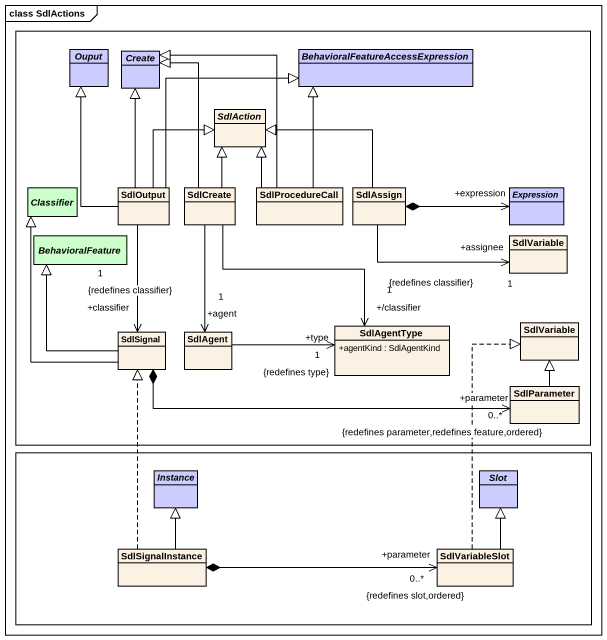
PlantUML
@startuml
mainframe class SdlActions
hide circle
hide empty members
skinparam classAttributeIconSize 0
rectangle " " as rectangle1 {
  abstract class Ouput #CCCCFF
  abstract class "Create" as Create_ #CCCCFF
  abstract class "BehavioralFeatureAccessExpression" as BehavioralFeatureAccessExpre #CCCCFF
  abstract class SdlAction
  abstract class Classifier #CCFFCC
  class SdlOutput
  class SdlCreate
  class SdlProcedureCall
  class SdlAssign
  abstract class Expression #CCCCFF
  abstract class BehavioralFeature #CCFFCC
  class SdlVariable
  class SdlSignal
  class SdlAgent
  class SdlAgentType {
    +agentKind : SdlAgentKind
  }
  class "SdlVariable" as SdlVariable_2
  class SdlParameter
}
rectangle " " as rectangle2 {
  abstract class Instance #CCCCFF
  abstract class Slot #CCCCFF
  class SdlSignalInstance
  class SdlVariableSlot
}
SdlOutput -up-|> Ouput
SdlOutput -up-|> Create_
SdlOutput -right-|> BehavioralFeatureAccessExpre
SdlOutput -up-|> SdlAction
SdlOutput --> "+classifier\n1\n{redefines classifier}" SdlSignal
SdlCreate -up-|> Create_
SdlCreate -up-|> SdlAction
SdlCreate --> "+agent\n1" SdlAgent
SdlCreate --> "+/classifier\n1\n{redefines classifier}" SdlAgentType
SdlProcedureCall -up-|> Create_
SdlProcedureCall -up-|> BehavioralFeatureAccessExpre
SdlProcedureCall -up-|> SdlAction
SdlAssign -left-|> SdlAction
SdlAssign *-right-> "+expression" Expression
SdlAssign -right-> "+assignee\n1" SdlVariable
SdlSignal -up-|> Classifier
SdlSignal -up-|> BehavioralFeature
SdlSignal *-right-> "+parameter\n0..*\n{redefines parameter,redefines feature,ordered}" SdlParameter
SdlAgent -right-> "+type\n1\n{redefines type}" SdlAgentType
SdlParameter -up-|> SdlVariable_2
SdlSignalInstance .up.|> SdlSignal
SdlSignalInstance -up-|> Instance
SdlSignalInstance *-right-> "+parameter\n0..*\n{redefines slot,ordered}" SdlVariableSlot
SdlVariableSlot .up.|> SdlVariable_2
SdlVariableSlot -up-|> Slot
@enduml
